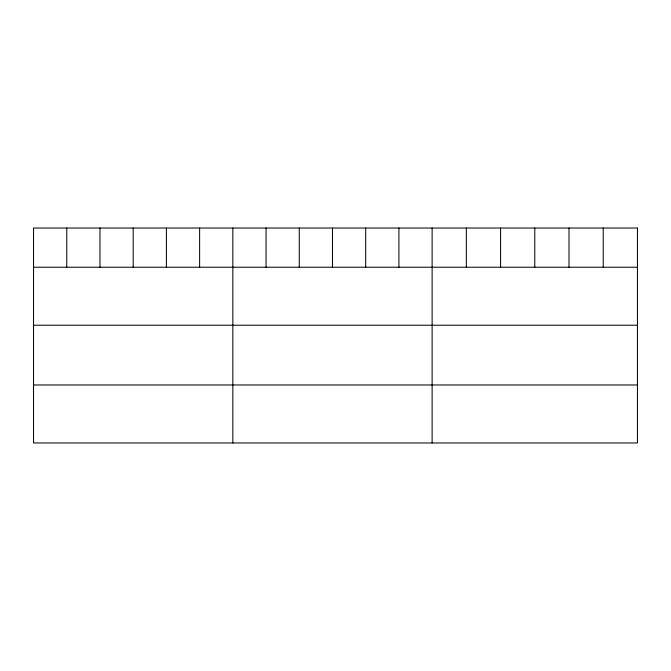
<?xml version="1.0" encoding="UTF-8"?>
<svg xmlns="http://www.w3.org/2000/svg" width="671" height="671" viewBox="0 0 671 671"><rect width="100%" height="100%" fill="white"/><g stroke="black" fill="none" stroke-linecap="round" stroke-linejoin="round"><path stroke-width="1.01" d="M33.55 267.226L637.45 267.226M33.55 325.225L637.45 325.225M33.55 384.978L637.45 384.978M603.229 228.031L603.229 267.226M569.008 228.031L569.008 267.226M534.787 228.031L534.787 267.226M500.566 228.031L500.566 267.226M466.345 228.031L466.345 267.226M432.124 228.031L432.124 442.969M398.91 228.031L398.91 267.226M365.695 228.031L365.695 267.226M332.481 228.031L332.481 267.226M299.266 228.031L299.266 267.226M266.051 228.031L266.051 267.226M232.837 228.031L232.837 442.969M199.623 228.031L199.623 267.226M166.408 228.031L166.408 267.226M133.194 228.031L133.194 267.226M99.979 228.031L99.979 267.226M66.764 228.031L66.764 267.226M637.45 228.031L33.55 228.031L33.55 442.969L637.45 442.969L637.45 228.031"/></g></svg>
